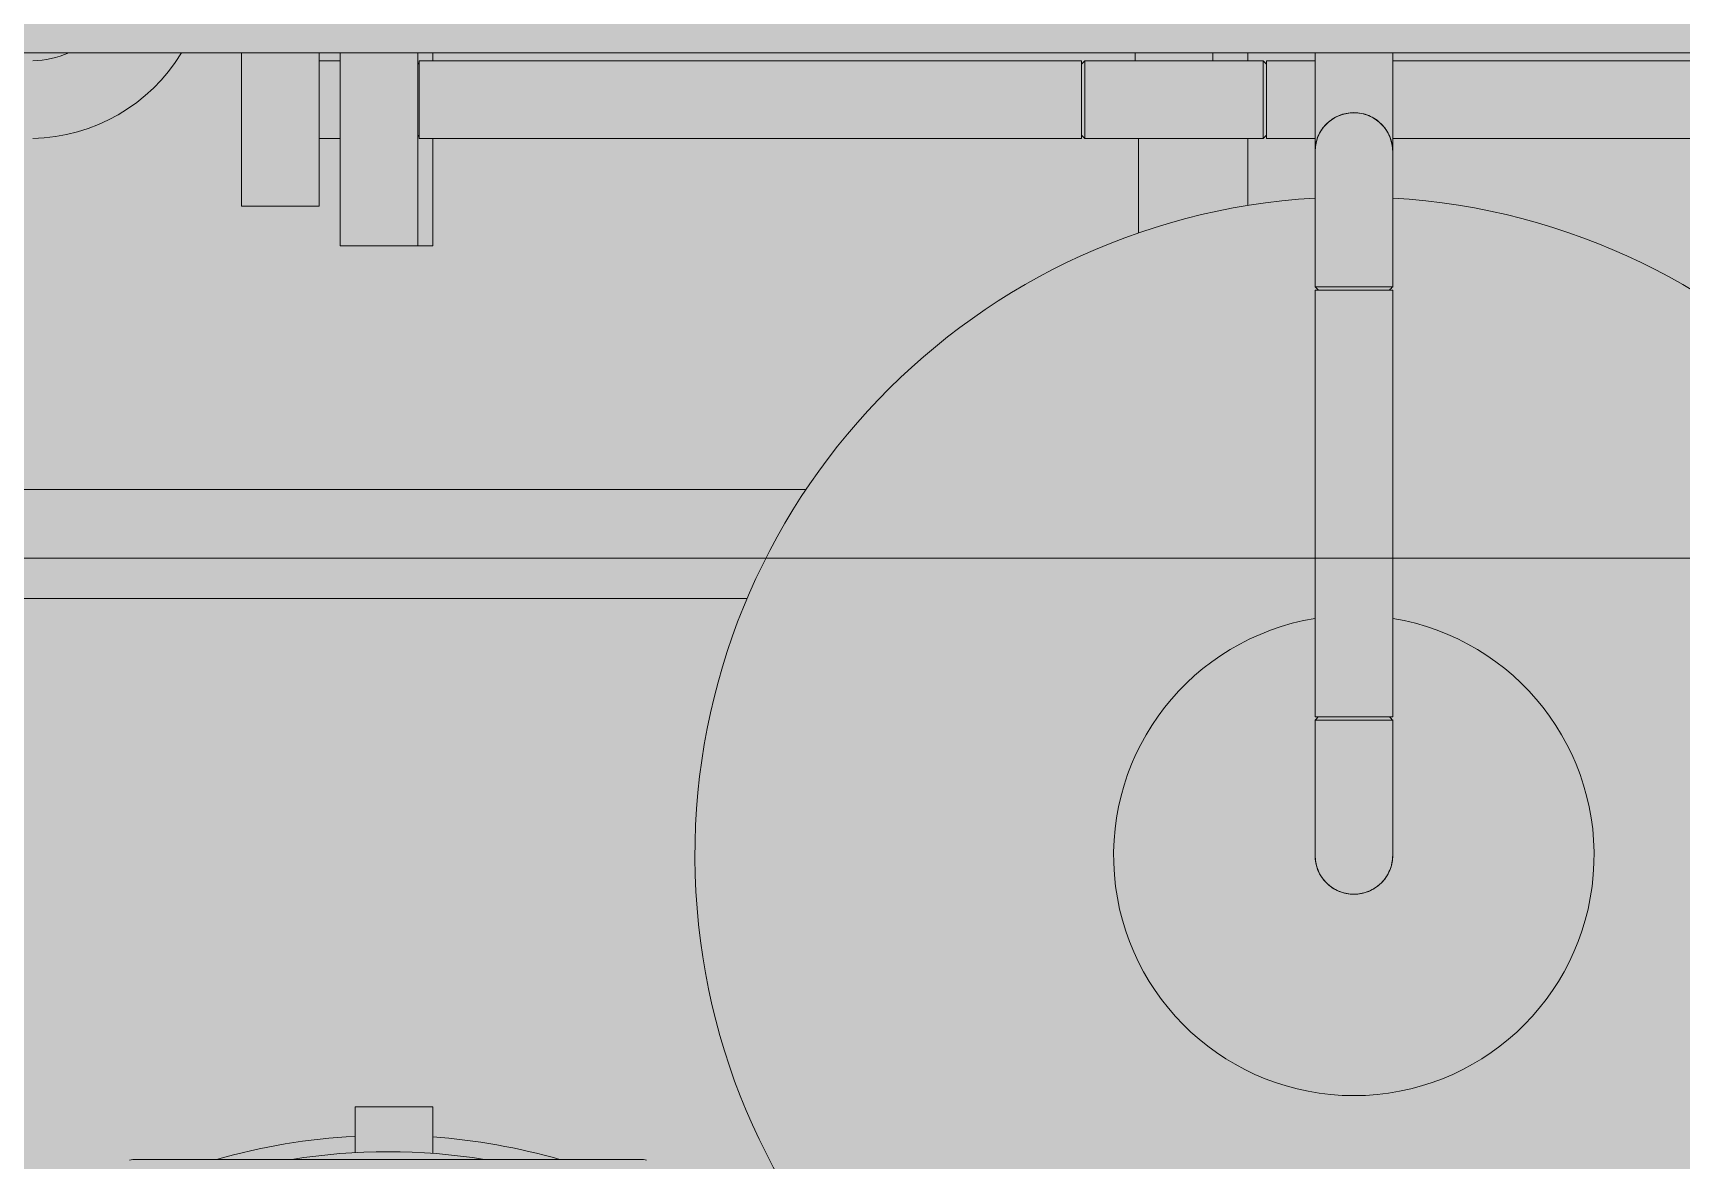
# Model space of a CAD drawing. Header units: centimetres. Extents: x 405564 to 502064, y 46284 to 60634.
# Drawn here: x 484893.05 to 484938.32, y 56662.68 to 56693.66 of the extents above; entities that cross this region are included whole.
import ezdxf

# ---------------------------------------------------------------- set-up
doc = ezdxf.new("R2010")
doc.units = ezdxf.units.CM
doc.layers.get('0').update_dxf_attribs({"color": 8, "lineweight": 9})
doc.layers.add('0-KRCN-MİMARİ-220526', color=8, linetype='Continuous', lineweight=9)
doc.layers.add('Visible (ISO)', color=8, linetype='Continuous', lineweight=18)
doc.layers.add('AS_NOT_MIMARI', color=8, linetype='Continuous')

# ---------------------------------------------------------------- blocks, each defined once
blk = doc.blocks.new('A$Cdfb98813')
h = blk.add_hatch()
h.set_pattern_fill('ANGLE', color=256, scale=0.3)
h.set_pattern_definition([(0, (182.2423, -979.0145), (0, 2.0955), [1.524, -0.5715]), (90, (182.2423, -979.0145), (-2.0955, 1e-16), [1.524, -0.5715])])
h.paths.add_polyline_path([(1918.018, 199.001), (1545.018, 199.001), (1545.018, 300), (1515.018, 300), (1515.018, 199.001), (238.979, 199.001), (238.979, -429.5), (238.979, -658.015), (1918.018, -658.015)])
h.paths.add_polyline_path([(268.979, -429.5), (268.979, 169.001), (1888.018, 169.001), (1888.018, -628.015), (268.979, -628.015), (268.979, -453.5)], flags=16)
h.paths.add_polyline_path([(1888.018, -429.5), (268.979, -429.5), (268.979, -459.5), (1888.018, -459.5)], flags=0)
h = blk.add_hatch()
h.set_pattern_fill('ANGLE', color=256)
h.set_pattern_definition([(0, (-483849.746, -58273.935), (0, 6.985), [5.08, -1.905]), (90, (-483849.746, -58273.935), (-6.985, 4e-16), [5.08, -1.905])])
h.paths.add_polyline_path([(425.139, -15.05), (800.139, -15.05), (800.139, -100), (900, -100), (900.139, -15.05), (1700, -15.05), (1700, -100), (1800, -100), (1800.139, -15.05), (2235.139, -15.05), (2235.139, -206), (425.139, -206.05)])
at = {"layer": 'Visible (ISO)'}
for p, q in [((989.155, -139.45), (1148.675, -139.45)), ((1049.033, -143.662), (1049.033, -139.45)), ((1051.166, -143.662), (1051.166, -139.45)), ((1051.737, -139.67), (1051.166, -139.67)), ((1051.737, -139.45), (1051.737, -144.75)), ((1053.87, -139.45), (1053.87, -144.75)), ((1053.909, -141.804), (1053.909, -139.67)), ((1072.106, -139.67), (1053.909, -139.67)), ((1054.284, -139.45), (1054.284, -139.67)), ((1072.106, -139.763), (1072.198, -139.67)), ((1072.106, -141.804), (1072.106, -139.67)), ((1072.198, -139.67), (1072.198, -141.804)), ((1072.198, -139.67), (1077.094, -139.67)), ((1073.579, -139.45), (1073.579, -139.67)), ((1075.713, -139.67), (1075.713, -139.45)), ((1076.675, -139.45), (1076.675, -139.67)), ((1077.094, -141.804), (1077.094, -139.67)), ((1077.186, -139.763), (1077.094, -139.67)), ((1077.186, -141.804), (1077.186, -139.67)), ((1078.52, -139.67), (1077.186, -139.67)), ((1078.52, -139.45), (1078.52, -142.159)), ((1080.654, -142.161), (1080.654, -139.45)), ((1104.631, -139.67), (1080.654, -139.67)), ((1051.166, -141.804), (1051.737, -141.804)), ((1072.106, -141.804), (1053.909, -141.804)), ((1054.284, -141.804), (1054.284, -144.75)), ((1072.106, -141.712), (1072.198, -141.804)), ((1072.198, -141.804), (1077.094, -141.804)), ((1073.675, -141.804), (1073.675, -144.4)), ((1076.675, -141.804), (1076.675, -143.643)), ((1077.186, -141.712), (1077.094, -141.804)), ((1078.52, -141.804), (1077.186, -141.804)), ((1078.582, -141.804), (1078.582, -141.804)), ((1104.631, -141.804), (1080.654, -141.804)), ((1078.52, -142.163), (1078.52, -145.879)), ((1080.654, -145.879), (1080.654, -142.163)), ((1049.033, -143.662), (1051.166, -143.662)), ((1053.87, -144.75), (1051.737, -144.75)), ((1054.284, -144.75), (1053.87, -144.75)), ((1080.654, -145.972), (1078.52, -145.972)), ((1078.52, -145.972), (1078.52, -157.698)), ((1080.654, -145.972), (1080.654, -157.698)), ((1027.749, -151.45), (1064.539, -151.45)), ((879.664, -153.333), (1362.34, -153.335)), ((1031.04, -154.45), (1062.92, -154.45)), ((1080.654, -157.698), (1078.52, -157.698)), ((1078.52, -157.79), (1078.52, -161.507)), ((1080.654, -161.507), (1080.654, -157.79)), ((1052.15, -168.413), (1054.284, -168.413)), ((1052.15, -169.675), (1052.15, -168.413)), ((1054.284, -169.695), (1054.284, -168.413)), ((1059.988, -169.861), (1046.127, -169.861))]:
    blk.add_line(p, q, dxfattribs=at)
for centre, radius, start, end in [((1043.207, -136.927), 2.743, 271.8651, 293.1146), ((1043.207, -136.927), 4.877, 271.1052, 328.8458), ((1079.587, -142.162), 1.067, 0.0057, 180.06), ((1079.587, -161.508), 18.1, 93.3789, 86.6211), ((1079.587, -161.508), 6.6, 99.3019, 80.6981), ((1079.587, -161.508), 1.067, 180.0057, 0.06), ((1053.058, -186.35), 17.15, 93.0327, 105.96), ((1053.058, -186.35), 17.15, 74.04, 85.8997), ((1053.058, -186.35), 16.7, 80.881, 99.119), ((1046.127, -170.661), 0.8, 90, 102.2648), ((1059.988, -170.661), 0.8, 77.7352, 90)]:
    blk.add_arc(centre, radius, start, end, dxfattribs=at)
for points in [[(1053.87, -139.723), (1053.883, -139.736), (1053.896, -139.749), (1053.909, -139.763)], [(1053.909, -141.712), (1053.896, -141.725), (1053.883, -141.738), (1053.87, -141.751)], [(1080.654, -142.163), (1080.654, -142.162), (1080.654, -142.162), (1080.654, -142.162)], [(1078.613, -145.972), (1078.582, -145.941), (1078.551, -145.91), (1078.52, -145.879)], [(1080.654, -145.879), (1080.623, -145.91), (1080.592, -145.941), (1080.562, -145.972)], [(1080.654, -145.879), (1080.654, -145.879), (1080.654, -145.879), (1080.654, -145.879)], [(1078.52, -157.79), (1078.551, -157.759), (1078.582, -157.728), (1078.613, -157.698)], [(1078.52, -157.79), (1078.52, -157.79), (1078.52, -157.79), (1078.52, -157.79)], [(1080.562, -157.698), (1080.592, -157.728), (1080.623, -157.759), (1080.654, -157.79)], [(1078.52, -161.507), (1078.52, -161.507), (1078.52, -161.507), (1078.52, -161.508)]]:
    blk.add_open_spline(points, degree=3, dxfattribs=at)
for points, knots in [([(1074.591, -139.67), (1074.61, -139.669), (1074.628, -139.669), (1074.647, -139.669), (1074.665, -139.669), (1074.683, -139.669), (1074.701, -139.67)], [-0.25835912, -0.25835912, -0.25835912, -0.25835912, -0.25, -0.25, -0.25, -0.24188931, -0.24188931, -0.24188931, -0.24188931]), ([(1078.52, -142.164), (1078.52, -142.162), (1078.52, -142.16), (1078.52, -142.159), (1078.521, -142.018), (1078.549, -141.88), (1078.602, -141.75), (1078.656, -141.621), (1078.735, -141.504), (1078.834, -141.405), (1079.032, -141.207), (1079.309, -141.093), (1079.588, -141.093), (1079.728, -141.094), (1079.867, -141.121), (1079.996, -141.175), (1080.126, -141.229), (1080.243, -141.307), (1080.342, -141.407), (1080.442, -141.506), (1080.52, -141.624), (1080.573, -141.753), (1080.627, -141.883), (1080.654, -142.022), (1080.654, -142.162)], [-0.5007208, -0.5007208, -0.5007208, -0.5007208, -0.5, -0.5, -0.5, -0.4375, -0.4375, -0.4375, -0.375, -0.375, -0.375, -0.25, -0.25, -0.25, -0.1875, -0.1875, -0.1875, -0.125, -0.125, -0.125, -0.0625, -0.0625, -0.0625, -0.0000315, -0.0000315, -0.0000315, -0.0000315]), ([(1080.654, -142.162), (1080.654, -141.882), (1080.539, -141.605), (1080.341, -141.408), (1080.242, -141.309), (1080.124, -141.23), (1079.995, -141.177), (1079.866, -141.123), (1079.727, -141.096), (1079.587, -141.096), (1079.446, -141.096), (1079.308, -141.124), (1079.178, -141.177), (1079.048, -141.231), (1078.931, -141.31), (1078.832, -141.409), (1078.733, -141.508), (1078.654, -141.627), (1078.601, -141.755), (1078.549, -141.883), (1078.52, -142.023), (1078.52, -142.163)], [-1, -1, -1, -1, -0.875, -0.875, -0.875, -0.8125, -0.8125, -0.8125, -0.75, -0.75, -0.75, -0.6875, -0.6875, -0.6875, -0.625, -0.625, -0.625, -0.5625, -0.5625, -0.5625, -0.5002593, -0.5002593, -0.5002593, -0.5002593]), ([(1078.52, -145.879), (1078.52, -145.879), (1078.52, -145.879), (1078.52, -145.879), (1078.52, -145.879), (1078.548, -145.879), (1078.601, -145.879), (1078.655, -145.878), (1078.733, -145.878), (1078.832, -145.878), (1079.03, -145.878), (1079.306, -145.878), (1079.586, -145.878), (1079.725, -145.878), (1079.865, -145.878), (1079.994, -145.878), (1080.123, -145.878), (1080.241, -145.878), (1080.341, -145.878), (1080.44, -145.878), (1080.518, -145.878), (1080.572, -145.879), (1080.626, -145.879), (1080.654, -145.879), (1080.654, -145.879), (1080.654, -145.879), (1080.654, -145.879), (1080.654, -145.879)], [-0.5003432, -0.5003432, -0.5003432, -0.5003432, -0.5, -0.5, -0.5, -0.4375, -0.4375, -0.4375, -0.375, -0.375, -0.375, -0.25, -0.25, -0.25, -0.1875, -0.1875, -0.1875, -0.125, -0.125, -0.125, -0.0625, -0.0625, -0.0625, 0, 0, 0, 0.0000157, 0.0000157, 0.0000157, 0.0000157]), ([(1080.654, -157.79), (1080.654, -157.79), (1080.654, -157.79), (1080.654, -157.79), (1080.654, -157.79), (1080.626, -157.79), (1080.573, -157.791), (1080.52, -157.791), (1080.441, -157.791), (1080.342, -157.791), (1080.145, -157.792), (1079.868, -157.792), (1079.589, -157.792), (1079.449, -157.792), (1079.31, -157.792), (1079.18, -157.792), (1079.051, -157.792), (1078.933, -157.791), (1078.834, -157.791), (1078.734, -157.791), (1078.656, -157.791), (1078.602, -157.791), (1078.548, -157.79), (1078.521, -157.79), (1078.52, -157.79), (1078.52, -157.79), (1078.52, -157.79), (1078.52, -157.79)], [-0.5003432, -0.5003432, -0.5003432, -0.5003432, -0.5, -0.5, -0.5, -0.4375, -0.4375, -0.4375, -0.375, -0.375, -0.375, -0.25, -0.25, -0.25, -0.1875, -0.1875, -0.1875, -0.125, -0.125, -0.125, -0.0625, -0.0625, -0.0625, 0, 0, 0, 0.0000157, 0.0000157, 0.0000157, 0.0000157]), ([(1078.52, -161.508), (1078.521, -161.788), (1078.635, -162.064), (1078.833, -162.261), (1078.932, -162.36), (1079.05, -162.439), (1079.179, -162.492), (1079.309, -162.546), (1079.447, -162.574), (1079.588, -162.574), (1079.728, -162.573), (1079.867, -162.546), (1079.996, -162.492), (1080.126, -162.438), (1080.243, -162.359), (1080.342, -162.26), (1080.441, -162.161), (1080.52, -162.043), (1080.573, -161.914), (1080.626, -161.787), (1080.654, -161.646), (1080.654, -161.507)], [-1, -1, -1, -1, -0.875, -0.875, -0.875, -0.8125, -0.8125, -0.8125, -0.75, -0.75, -0.75, -0.6875, -0.6875, -0.6875, -0.625, -0.625, -0.625, -0.5625, -0.5625, -0.5625, -0.5002593, -0.5002593, -0.5002593, -0.5002593])]:
    blk.add_open_spline(points, degree=3, knots=knots, dxfattribs=at)
blk = doc.blocks.new('A$C6A10306C')
at = {"layer": 'AS_NOT_MIMARI'}
blk.add_blockref('A$Cdfb98813', (13285.68, -3801.454), dxfattribs=at)

msp = doc.modelspace()

# ---------------------------------------------------------------- block references
at = {"layer": '0-KRCN-MİMARİ-220526'}
msp.add_blockref('A$C6A10306C', (470564.066, 60634.016), dxfattribs=at)

doc.saveas('drawing.dxf')
